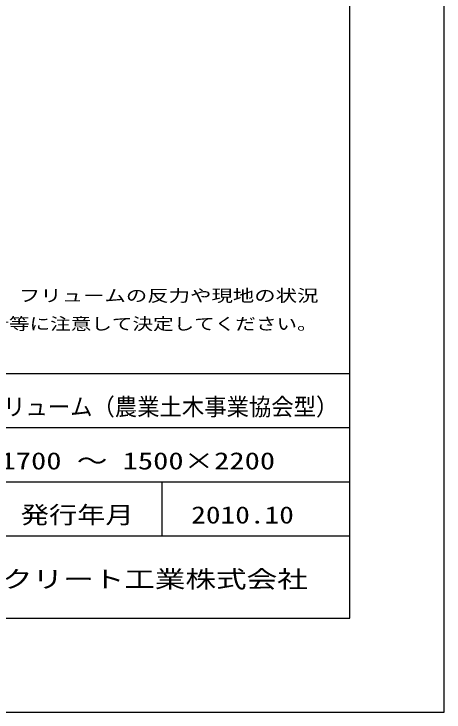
# Model space of a CAD drawing. Units: millimetres at full size; details may follow other scales. Extents: x 0 to 25230, y 0 to 17820.
# Drawn here: x 22487 to 25230, y 0 to 4455 of the extents above; entities that cross this region are included whole.
import ezdxf
from ezdxf.enums import TextEntityAlignment as Align

# ---------------------------------------------------------------- set-up
doc = ezdxf.new("R2010")
doc.units = ezdxf.units.MM
doc.layers.add('D-DOC', color=7, linetype='Continuous')
for name, color, linetype, lineweight in [('D-TTL', 2, 'Continuous', 25), ('D-TTL-FRAM', 2, 'Continuous', 25), ('D-TTL-LINE', 7, 'Continuous', 25), ('D-TTL-TXT', 7, 'Continuous', 25)]:
    doc.layers.add(name, color=color, linetype=linetype, lineweight=lineweight)
doc.styles.add('ＭＳ ゴシック', font='')
doc.styles.get('ＭＳ ゴシック').set_extended_font_data('MS Gothic')

msp = doc.modelspace()

# ---------------------------------------------------------------- linework, layer by layer
at = {"layer": 'D-TTL'}
for points in [[(0, 0), (25230, 0), (25230, 17820), (0, 17820)], [(600, 600), (24630, 600), (24630, 17220), (600, 17220)]]:
    msp.add_lwpolyline(points, close=True, dxfattribs=at)
at = {"layer": 'D-TTL-FRAM'}
msp.add_line((20880, 2160), (24630, 2160), dxfattribs=at)
at = {"layer": 'D-TTL-LINE'}
for p, q in [((20880, 1815), (24630, 1815)), ((20880, 1470), (24630, 1470)), ((23430, 1470), (23430, 1125)), ((20880, 1125), (24630, 1125))]:
    msp.add_line(p, q, dxfattribs=at)

# ---------------------------------------------------------------- texts
at = {"layer": 'D-DOC', "style": 'ＭＳ ゴシック'}
for s, width, p in [('※基礎の形状は参考です。フリュームの反力や現地の状況', 1.3, (20880, 2596)), ('\u3000を確認し、適用する指針等に注意して決定してください。', 1.25, (20880, 2416))]:
    msp.add_text(s, height=76.98, dxfattribs=dict(at, width=width)).set_placement(p, align=Align.BOTTOM_LEFT)
at = {"layer": 'D-TTL-TXT', "style": 'ＭＳ ゴシック'}
for s, width, p in [('大型排水フリューム（農業土木事業協会型）', 0.95, (21705, 1860)), ('1500×1700 ～ 1500×2200', 1.3, (21817.5, 1515)), ('2010.10', 1.25, (23617.5, 1170)), ('昭和コンクリート工業株式会社', 1.3, (21630, 760))]:
    msp.add_text(s, height=110, dxfattribs=dict(at, width=width)).set_placement(p, align=Align.BOTTOM_LEFT)
at = {"layer": 'D-TTL-TXT', "style": 'ＭＳ ゴシック', "width": 1.2}
msp.add_text('発行年月', height=110, dxfattribs=at).set_placement((22890, 1170), align=Align.BOTTOM_CENTER)

doc.saveas('drawing.dxf')
